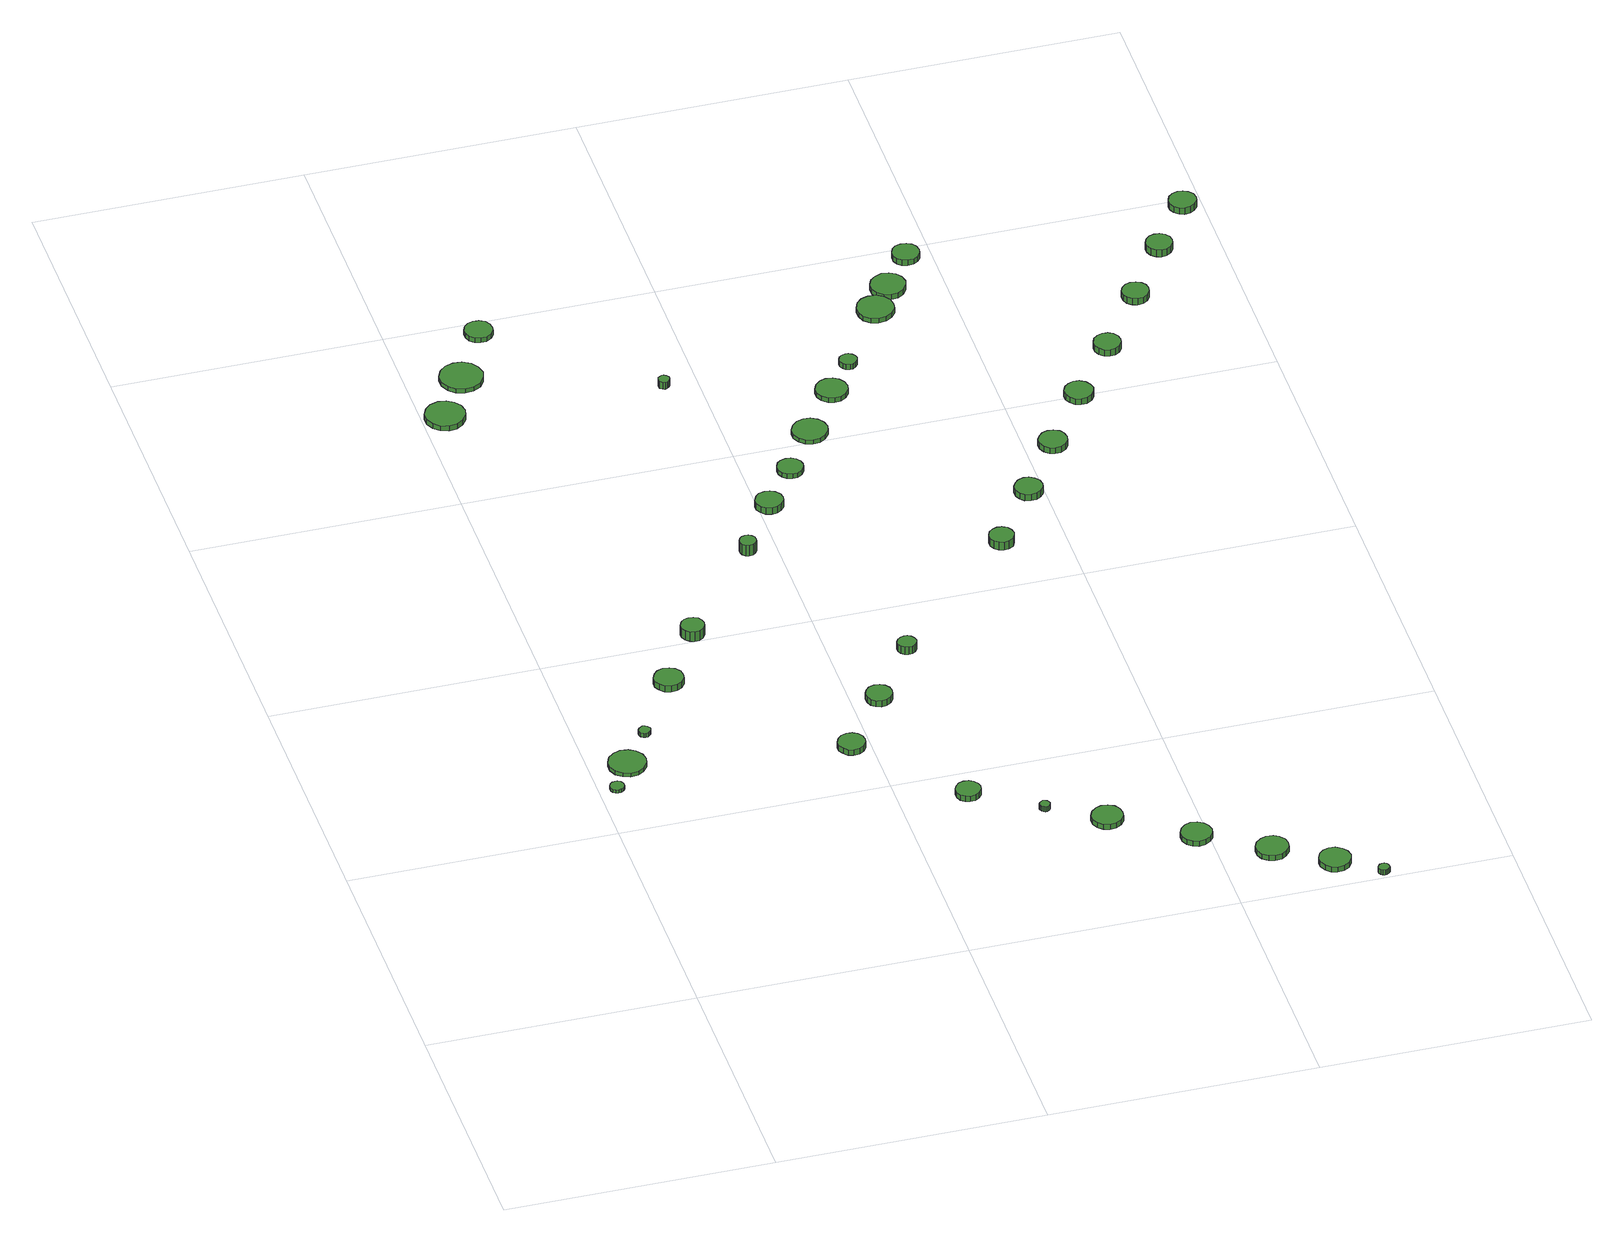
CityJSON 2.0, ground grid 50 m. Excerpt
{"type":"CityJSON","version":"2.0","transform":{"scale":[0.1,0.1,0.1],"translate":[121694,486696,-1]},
"CityObjects":{
"tree1":{"type":"SolitaryVegetationObject","attributes":{"function":"something"},"geometry":[{"type":"MultiSurface","lod":"1","boundaries":[[[0,1,2,3,4,5,6,7,8,9,10,11,12,13,14]],[[15,16,17,18,19,20,21,22,23,24,25,26,27,28,29]],[[0,29,28,1]],[[1,28,27,2]],[[2,27,26,3]],[[3,26,25,4]],[[4,25,24,5]],[[5,24,23,6]],[[6,23,22,7]],[[7,22,21,8]],[[8,21,20,9]],[[9,20,19,10]],[[10,19,18,11]],[[11,18,17,12]],[[12,17,16,13]],[[13,16,15,14]],[[14,15,29,0]]]}]},
"tree2":{"type":"SolitaryVegetationObject","attributes":{"function":"something"},"geometry":[{"type":"MultiSurface","lod":"1","boundaries":[[[30,31,32,33,34,35,36,37,38,39,40,41,42,43,44]],[[45,46,47,48,49,50,51,52,53,54,55,56,57,58,59]],[[30,59,58,31]],[[31,58,57,32]],[[32,57,56,33]],[[33,56,55,34]],[[34,55,54,35]],[[35,54,53,36]],[[36,53,52,37]],[[37,52,51,38]],[[38,51,50,39]],[[39,50,49,40]],[[40,49,48,41]],[[41,48,47,42]],[[42,47,46,43]],[[43,46,45,44]],[[44,45,59,30]]]}]},
"tree3":{"type":"SolitaryVegetationObject","attributes":{"function":"something"},"geometry":[{"type":"MultiSurface","lod":"1","boundaries":[[[60,61,62,63,64,65,66,67,68,69,70,71,72,73,74]],[[75,76,77,78,79,80,81,82,83,84,85,86,87,88,89]],[[60,89,88,61]],[[61,88,87,62]],[[62,87,86,63]],[[63,86,85,64]],[[64,85,84,65]],[[65,84,83,66]],[[66,83,82,67]],[[67,82,81,68]],[[68,81,80,69]],[[69,80,79,70]],[[70,79,78,71]],[[71,78,77,72]],[[72,77,76,73]],[[73,76,75,74]],[[74,75,89,60]]]}]},
"tree4":{"type":"SolitaryVegetationObject","attributes":{"function":"something"},"geometry":[{"type":"MultiSurface","lod":"1","boundaries":[[[90,91,92,93,94,95,96,97,98,99,100,101,102,103,104]],[[105,106,107,108,109,110,111,112,113,114,115,116,117,118,119]],[[90,119,118,91]],[[91,118,117,92]],[[92,117,116,93]],[[93,116,115,94]],[[94,115,114,95]],[[95,114,113,96]],[[96,113,112,97]],[[97,112,111,98]],[[98,111,110,99]],[[99,110,109,100]],[[100,109,108,101]],[[101,108,107,102]],[[102,107,106,103]],[[103,106,105,104]],[[104,105,119,90]]]}]},
"tree5":{"type":"SolitaryVegetationObject","attributes":{"function":"something"},"geometry":[{"type":"MultiSurface","lod":"1","boundaries":[[[120,121,122,123,124,125,126,127,128,129,130,131,132,133,134]],[[135,136,137,138,139,140,141,142,143,144,145,146,147,148,149]],[[120,149,148,121]],[[121,148,147,122]],[[122,147,146,123]],[[123,146,145,124]],[[124,145,144,125]],[[125,144,143,126]],[[126,143,142,127]],[[127,142,141,128]],[[128,141,140,129]],[[129,140,139,130]],[[130,139,138,131]],[[131,138,137,132]],[[132,137,136,133]],[[133,136,135,134]],[[134,135,149,120]]]}]},
"tree6":{"type":"SolitaryVegetationObject","attributes":{"function":"something"},"geometry":[{"type":"MultiSurface","lod":"1","boundaries":[[[150,151,152,153,154,155,156,157,158,159,160,161,162,163,164]],[[165,166,167,168,169,170,171,172,173,174,175,176,177,178,179]],[[150,179,178,151]],[[151,178,177,152]],[[152,177,176,153]],[[153,176,175,154]],[[154,175,174,155]],[[155,174,173,156]],[[156,173,172,157]],[[157,172,171,158]],[[158,171,170,159]],[[159,170,169,160]],[[160,169,168,161]],[[161,168,167,162]],[[162,167,166,163]],[[163,166,165,164]],[[164,165,179,150]]]}]},
"tree7":{"type":"SolitaryVegetationObject","attributes":{"function":"something"},"geometry":[{"type":"MultiSurface","lod":"1","boundaries":[[[180,181,182,183,184,185,186,187,188,189,190,191,192,193,194]],[[195,196,197,198,199,200,201,202,203,204,205,206,207,208,209]],[[180,209,208,181]],[[181,208,207,182]],[[182,207,206,183]],[[183,206,205,184]],[[184,205,204,185]],[[185,204,203,186]],[[186,203,202,187]],[[187,202,201,188]],[[188,201,200,189]],[[189,200,199,190]],[[190,199,198,191]],[[191,198,197,192]],[[192,197,196,193]],[[193,196,195,194]],[[194,195,209,180]]]}]},
"tree8":{"type":"SolitaryVegetationObject","attributes":{"function":"something"},"geometry":[{"type":"MultiSurface","lod":"1","boundaries":[[[210,211,212,213,214,215,216,217,218,219,220,221,222,223,224]],[[225,226,227,228,229,230,231,232,233,234,235,236,237,238,239]],[[210,239,238,211]],[[211,238,237,212]],[[212,237,236,213]],[[213,236,235,214]],[[214,235,234,215]],[[215,234,233,216]],[[216,233,232,217]],[[217,232,231,218]],[[218,231,230,219]],[[219,230,229,220]],[[220,229,228,221]],[[221,228,227,222]],[[222,227,226,223]],[[223,226,225,224]],[[224,225,239,210]]]}]},
"tree9":{"type":"SolitaryVegetationObject","attributes":{"function":"something"},"geometry":[{"type":"MultiSurface","lod":"1","boundaries":[[[240,241,242,243,244,245,246,247,248,249,250,251,252,253,254]],[[255,256,257,258,259,260,261,262,263,264,265,266,267,268,269]],[[240,269,268,241]],[[241,268,267,242]],[[242,267,266,243]],[[243,266,265,244]],[[244,265,264,245]],[[245,264,263,246]],[[246,263,262,247]],[[247,262,261,248]],[[248,261,260,249]],[[249,260,259,250]],[[250,259,258,251]],[[251,258,257,252]],[[252,257,256,253]],[[253,256,255,254]],[[254,255,269,240]]]}]},
"tree10":{"type":"SolitaryVegetationObject","attributes":{"function":"something"},"geometry":[{"type":"MultiSurface","lod":"1","boundaries":[[[270,271,272,273,274,275,276,277,278,279,280,281,282,283,284]],[[285,286,287,288,289,290,291,292,293,294,295,296,297,298,299]],[[270,299,298,271]],[[271,298,297,272]],[[272,297,296,273]],[[273,296,295,274]],[[274,295,294,275]],[[275,294,293,276]],[[276,293,292,277]],[[277,292,291,278]],[[278,291,290,279]],[[279,290,289,280]],[[280,289,288,281]],[[281,288,287,282]],[[282,287,286,283]],[[283,286,285,284]],[[284,285,299,270]]]}]},
"tree11":{"type":"SolitaryVegetationObject","attributes":{"function":"something"},"geometry":[{"type":"MultiSurface","lod":"1","boundaries":[[[300,301,302,303,304,305,306,307,308,309,310,311,312,313,314]],[[315,316,317,318,319,320,321,322,323,324,325,326,327,328,329]],[[300,329,328,301]],[[301,328,327,302]],[[302,327,326,303]],[[303,326,325,304]],[[304,325,324,305]],[[305,324,323,306]],[[306,323,322,307]],[[307,322,321,308]],[[308,321,320,309]],[[309,320,319,310]],[[310,319,318,311]],[[311,318,317,312]],[[312,317,316,313]],[[313,316,315,314]],[[314,315,329,300]]]}]},
"tree12":{"type":"SolitaryVegetationObject","attributes":{"function":"something"},"geometry":[{"type":"MultiSurface","lod":"1","boundaries":[[[330,331,332,333,334,335,336,337,338,339,340,341,342,343,344]],[[345,346,347,348,349,350,351,352,353,354,355,356,357,358,359]],[[330,359,358,331]],[[331,358,357,332]],[[332,357,356,333]],[[333,356,355,334]],[[334,355,354,335]],[[335,354,353,336]],[[336,353,352,337]],[[337,352,351,338]],[[338,351,350,339]],[[339,350,349,340]],[[340,349,348,341]],[[341,348,347,342]],[[342,347,346,343]],[[343,346,345,344]],[[344,345,359,330]]]}]},
"tree13":{"type":"SolitaryVegetationObject","attributes":{"function":"something"},"geometry":[{"type":"MultiSurface","lod":"1","boundaries":[[[360,361,362,363,364,365,366,367,368,369,370,371,372,373,374]],[[375,376,377,378,379,380,381,382,383,384,385,386,387,388,389]],[[360,389,388,361]],[[361,388,387,362]],[[362,387,386,363]],[[363,386,385,364]],[[364,385,384,365]],[[365,384,383,366]],[[366,383,382,367]],[[367,382,381,368]],[[368,381,380,369]],[[369,380,379,370]],[[370,379,378,371]],[[371,378,377,372]],[[372,377,376,373]],[[373,376,375,374]],[[374,375,389,360]]]}]},
"tree14":{"type":"SolitaryVegetationObject","attributes":{"function":"something"},"geometry":[{"type":"MultiSurface","lod":"1","boundaries":[[[390,391,392,393,394,395,396,397,398,399,400,401,402,403,404]],[[405,406,407,408,409,410,411,412,413,414,415,416,417,418,419]],[[390,419,418,391]],[[391,418,417,392]],[[392,417,416,393]],[[393,416,415,394]],[[394,415,414,395]],[[395,414,413,396]],[[396,413,412,397]],[[397,412,411,398]],[[398,411,410,399]],[[399,410,409,400]],[[400,409,408,401]],[[401,408,407,402]],[[402,407,406,403]],[[403,406,405,404]],[[404,405,419,390]]]}]},
"tree15":{"type":"SolitaryVegetationObject","attributes":{"function":"something"},"geometry":[{"type":"MultiSurface","lod":"1","boundaries":[[[420,421,422,423,424,425,426,427,428,429,430,431,432,433,434]],[[435,436,437,438,439,440,441,442,443,444,445,446,447,448,449]],[[420,449,448,421]],[[421,448,447,422]],[[422,447,446,423]],[[423,446,445,424]],[[424,445,444,425]],[[425,444,443,426]],[[426,443,442,427]],[[427,442,441,428]],[[428,441,440,429]],[[429,440,439,430]],[[430,439,438,431]],[[431,438,437,432]],[[432,437,436,433]],[[433,436,435,434]],[[434,435,449,420]]]}]},
"tree16":{"type":"SolitaryVegetationObject","attributes":{"function":"something"},"geometry":[{"type":"MultiSurface","lod":"1","boundaries":[[[450,451,452,453,454,455,456,457,458,459,460,461,462,463,464]],[[465,466,467,468,469,470,471,472,473,474,475,476,477,478,479]],[[450,479,478,451]],[[451,478,477,452]],[[452,477,476,453]],[[453,476,475,454]],[[454,475,474,455]],[[455,474,473,456]],[[456,473,472,457]],[[457,472,471,458]],[[458,471,470,459]],[[459,470,469,460]],[[460,469,468,461]],[[461,468,467,462]],[[462,467,466,463]],[[463,466,465,464]],[[464,465,479,450]]]}]},
"tree17":{"type":"SolitaryVegetationObject","attributes":{"function":"something"},"geometry":[{"type":"MultiSurface","lod":"1","boundaries":[[[480,481,482,483,484,485,486,487,488,489,490,491,492,493,494]],[[495,496,497,498,499,500,501,502,503,504,505,506,507,508,509]],[[480,509,508,481]],[[481,508,507,482]],[[482,507,506,483]],[[483,506,505,484]],[[484,505,504,485]],[[485,504,503,486]],[[486,503,502,487]],[[487,502,501,488]],[[488,501,500,489]],[[489,500,499,490]],[[490,499,498,491]],[[491,498,497,492]],[[492,497,496,493]],[[493,496,495,494]],[[494,495,509,480]]]}]},
"tree18":{"type":"SolitaryVegetationObject","attributes":{"function":"something"}},
"tree19":{"type":"SolitaryVegetationObject","attributes":{"function":"something"},"geometry":[{"type":"MultiSurface","lod":"1","boundaries":[[[510,511,512,513,514,515,516,517,518,519,520,521,522,523,524]],[[525,526,527,528,529,530,531,532,533,534,535,536,537,538,539]],[[510,539,538,511]],[[511,538,537,512]],[[512,537,536,513]],[[513,536,535,514]],[[514,535,534,515]],[[515,534,533,516]],[[516,533,532,517]],[[517,532,531,518]],[[518,531,530,519]],[[519,530,529,520]],[[520,529,528,521]],[[521,528,527,522]],[[522,527,526,523]],[[523,526,525,524]],[[524,525,539,510]]]}]},
"tree20":{"type":"SolitaryVegetationObject","attributes":{"function":"something"},"geometry":[{"type":"MultiSurface","lod":"1","boundaries":[[[540,541,542,543,544,545,546,547,548,549,550,551,552,553,554]],[[555,556,557,558,559,560,561,562,563,564,565,566,567,568,569]],[[540,569,568,541]],[[541,568,567,542]],[[542,567,566,543]],[[543,566,565,544]],[[544,565,564,545]],[[545,564,563,546]],[[546,563,562,547]],[[547,562,561,548]],[[548,561,560,549]],[[549,560,559,550]],[[550,559,558,551]],[[551,558,557,552]],[[552,557,556,553]],[[553,556,555,554]],[[554,555,569,540]]]}]},
"tree21":{"type":"SolitaryVegetationObject","attributes":{"function":"something"}},
"tree22":{"type":"SolitaryVegetationObject","attributes":{"function":"something"},"geometry":[{"type":"MultiSurface","lod":"1","boundaries":[[[570,571,572,573,574,575,576,577,578,579,580,581,582,583,584]],[[585,586,587,588,589,590,591,592,593,594,595,596,597,598,599]],[[570,599,598,571]],[[571,598,597,572]],[[572,597,596,573]],[[573,596,595,574]],[[574,595,594,575]],[[575,594,593,576]],[[576,593,592,577]],[[577,592,591,578]],[[578,591,590,579]],[[579,590,589,580]],[[580,589,588,581]],[[581,588,587,582]],[[582,587,586,583]],[[583,586,585,584]],[[584,585,599,570]]]}]},
"tree23":{"type":"SolitaryVegetationObject","attributes":{"function":"something"}},
"tree24":{"type":"SolitaryVegetationObject","attributes":{"function":"something"},"geometry":[{"type":"MultiSurface","lod":"1","boundaries":[[[600,601,602,603,604,605,606,607,608,609,610,611,612,613,614]],[[615,616,617,618,619,620,621,622,623,624,625,626,627,628,629]],[[600,629,628,601]],[[601,628,627,602]],[[602,627,626,603]],[[603,626,625,604]],[[604,625,624,605]],[[605,624,623,606]],[[606,623,622,607]],[[607,622,621,608]],[[608,621,620,609]],[[609,620,619,610]],[[610,619,618,611]],[[611,618,617,612]],[[612,617,616,613]],[[613,616,615,614]],[[614,615,629,600]]]}]},
"tree25":{"type":"SolitaryVegetationObject","attributes":{"function":"something"},"geometry":[{"type":"MultiSurface","lod":"1","boundaries":[[[630,631,632,633,634,635,636,637,638,639,640,641,642,643,644]],[[645,646,647,648,649,650,651,652,653,654,655,656,657,658,659]],[[630,659,658,631]],[[631,658,657,632]],[[632,657,656,633]],[[633,656,655,634]],[[634,655,654,635]],[[635,654,653,636]],[[636,653,652,637]],[[637,652,651,638]],[[638,651,650,639]],[[639,650,649,640]],[[640,649,648,641]],[[641,648,647,642]],[[642,647,646,643]],[[643,646,645,644]],[[644,645,659,630]]]}]},
"tree26":{"type":"SolitaryVegetationObject","attributes":{"function":"something"},"geometry":[{"type":"MultiSurface","lod":"1","boundaries":[[[660,661,662,663,664,665,666,667,668,669,670,671,672,673,674]],[[675,676,677,678,679,680,681,682,683,684,685,686,687,688,689]],[[660,689,688,661]],[[661,688,687,662]],[[662,687,686,663]],[[663,686,685,664]],[[664,685,684,665]],[[665,684,683,666]],[[666,683,682,667]],[[667,682,681,668]],[[668,681,680,669]],[[669,680,679,670]],[[670,679,678,671]],[[671,678,677,672]],[[672,677,676,673]],[[673,676,675,674]],[[674,675,689,660]]]}]},
"tree27":{"type":"SolitaryVegetationObject","attributes":{"function":"something"},"geometry":[{"type":"MultiSurface","lod":"1","boundaries":[[[690,691,692,693,694,695,696,697,698,699,700,701,702,703,704]],[[705,706,707,708,709,710,711,712,713,714,715,716,717,718,719]],[[690,719,718,691]],[[691,718,717,692]],[[692,717,716,693]],[[693,716,715,694]],[[694,715,714,695]],[[695,714,713,696]],[[696,713,712,697]],[[697,712,711,698]],[[698,711,710,699]],[[699,710,709,700]],[[700,709,708,701]],[[701,708,707,702]],[[702,707,706,703]],[[703,706,705,704]],[[704,705,719,690]]]}]},
"tree28":{"type":"SolitaryVegetationObject","attributes":{"function":"something"},"geometry":[{"type":"MultiSurface","lod":"1","boundaries":[[[720,721,722,723,724,725,726,727,728,729,730,731,732,733,734]],[[735,736,737,738,739,740,741,742,743,744,745,746,747,748,749]],[[720,749,748,721]],[[721,748,747,722]],[[722,747,746,723]],[[723,746,745,724]],[[724,745,744,725]],[[725,744,743,726]],[[726,743,742,727]],[[727,742,741,728]],[[728,741,740,729]],[[729,740,739,730]],[[730,739,738,731]],[[731,738,737,732]],[[732,737,736,733]],[[733,736,735,734]],[[734,735,749,720]]]}]},
"tree29":{"type":"SolitaryVegetationObject","attributes":{"function":"something"},"geometry":[{"type":"MultiSurface","lod":"1","boundaries":[[[750,751,752,753,754,755,756,757,758,759,760,761,762,763,764]],[[765,766,767,768,769,770,771,772,773,774,775,776,777,778,779]],[[750,779,778,751]],[[751,778,777,752]],[[752,777,776,753]],[[753,776,775,754]],[[754,775,774,755]],[[755,774,773,756]],[[756,773,772,757]],[[757,772,771,758]],[[758,771,770,759]],[[759,770,769,760]],[[760,769,768,761]],[[761,768,767,762]],[[762,767,766,763]],[[763,766,765,764]],[[764,765,779,750]]]}]},
"tree30":{"type":"SolitaryVegetationObject","attributes":{"function":"something"},"geometry":[{"type":"MultiSurface","lod":"1","boundaries":[[[780,781,782,783,784,785,786,787,788,789,790,791,792,793,794]],[[795,796,797,798,799,800,801,802,803,804,805,806,807,808,809]],[[780,809,808,781]],[[781,808,807,782]],[[782,807,806,783]],[[783,806,805,784]],[[784,805,804,785]],[[785,804,803,786]],[[786,803,802,787]],[[787,802,801,788]],[[788,801,800,789]],[[789,800,799,790]],[[790,799,798,791]],[[791,798,797,792]],[[792,797,796,793]],[[793,796,795,794]],[[794,795,809,780]]]}]},
"tree31":{"type":"SolitaryVegetationObject","attributes":{"function":"something"},"geometry":[{"type":"MultiSurface","lod":"1","boundaries":[[[810,811,812,813,814,815,816,817,818,819,820,821,822,823,824]],[[825,826,827,828,829,830,831,832,833,834,835,836,837,838,839]],[[810,839,838,811]],[[811,838,837,812]],[[812,837,836,813]],[[813,836,835,814]],[[814,835,834,815]],[[815,834,833,816]],[[816,833,832,817]],[[817,832,831,818]],[[818,831,830,819]],[[819,830,829,820]],[[820,829,828,821]],[[821,828,827,822]],[[822,827,826,823]],[[823,826,825,824]],[[824,825,839,810]]]}]},
"tree32":{"type":"SolitaryVegetationObject","attributes":{"function":"something"},"geometry":[{"type":"MultiSurface","lod":"1","boundaries":[[[840,841,842,843,844,845,846,847,848,849,850,851,852,853,854]],[[855,856,857,858,859,860,861,862,863,864,865,866,867,868,869]],[[840,869,868,841]],[[841,868,867,842]],[[842,867,866,843]],[[843,866,865,844]],[[844,865,864,845]],[[845,864,863,846]],[[846,863,862,847]],[[847,862,861,848]],[[848,861,860,849]],[[849,860,859,850]],[[850,859,858,851]],[[851,858,857,852]],[[852,857,856,853]],[[853,856,855,854]],[[854,855,869,840]]]}]},
"tree33":{"type":"SolitaryVegetationObject","attributes":{"function":"something"},"geometry":[{"type":"MultiSurface","lod":"1","boundaries":[[[870,871,872,873,874,875,876,877,878,879,880,881,882,883,884]],[[885,886,887,888,889,890,891,892,893,894,895,896,897,898,899]],[[870,899,898,871]],[[871,898,897,872]],[[872,897,896,873]],[[873,896,895,874]],[[874,895,894,875]],[[875,894,893,876]],[[876,893,892,877]],[[877,892,891,878]],[[878,891,890,879]],[[879,890,889,880]],[[880,889,888,881]],[[881,888,887,882]],[[882,887,886,883]],[[883,886,885,884]],[[884,885,899,870]]]}]},
"tree34":{"type":"SolitaryVegetationObject","attributes":{"function":"something"},"geometry":[{"type":"MultiSurface","lod":"1","boundaries":[[[900,901,902,903,904,905,906,907,908,909,910,911,912,913,914]],[[915,916,917,918,919,920,921,922,923,924,925,926,927,928,929]],[[900,929,928,901]],[[901,928,927,902]],[[902,927,926,903]],[[903,926,925,904]],[[904,925,924,905]],[[905,924,923,906]],[[906,923,922,907]],[[907,922,921,908]],[[908,921,920,909]],[[909,920,919,910]],[[910,919,918,911]],[[911,918,917,912]],[[912,917,916,913]],[[913,916,915,914]],[[914,915,929,900]]]}]},
"tree35":{"type":"SolitaryVegetationObject","attributes":{"function":"something"},"geometry":[{"type":"MultiSurface","lod":"1","boundaries":[[[930,931,932,933,934,935,936,937,938,939,940,941,942,943,944]],[[945,946,947,948,949,950,951,952,953,954,955,956,957,958,959]],[[930,959,958,931]],[[931,958,957,932]],[[932,957,956,933]],[[933,956,955,934]],[[934,955,954,935]],[[935,954,953,936]],[[936,953,952,937]],[[937,952,951,938]],[[938,951,950,939]],[[939,950,949,940]],[[940,949,948,941]],[[941,948,947,942]],[[942,947,946,943]],[[943,946,945,944]],[[944,945,959,930]]]}]},
"tree36":{"type":"SolitaryVegetationObject","attributes":{"function":"something"},"geometry":[{"type":"MultiSurface","lod":"1","boundaries":[[[960,961,962,963,964,965,966,967,968,969,970,971,972,973,974]],[[975,976,977,978,979,980,981,982,983,984,985,986,987,988,989]],[[960,989,988,961]],[[961,988,987,962]],[[962,987,986,963]],[[963,986,985,964]],[[964,985,984,965]],[[965,984,983,966]],[[966,983,982,967]],[[967,982,981,968]],[[968,981,980,969]],[[969,980,979,970]],[[970,979,978,971]],[[971,978,977,972]],[[972,977,976,973]],[[973,976,975,974]],[[974,975,989,960]]]}]},
"tree37":{"type":"SolitaryVegetationObject","attributes":{"function":"something"},"geometry":[{"type":"MultiSurface","lod":"1","boundaries":[[[990,991,992,993,994,995,996,997,998,999,1000,1001,1002,1003,1004]],[[1005,1006,1007,1008,1009,1010,1011,1012,1013,1014,1015,1016,1017,1018,1019]],[[990,1019,1018,991]],[[991,1018,1017,992]],[[992,1017,1016,993]],[[993,1016,1015,994]],[[994,1015,1014,995]],[[995,1014,1013,996]],[[996,1013,1012,997]],[[997,1012,1011,998]],[[998,1011,1010,999]],[[999,1010,1009,1000]],[[1000,1009,1008,1001]],[[1001,1008,1007,1002]],[[1002,1007,1006,1003]],[[1003,1006,1005,1004]],[[1004,1005,1019,990]]]}]},
"tree38":{"type":"SolitaryVegetationObject","attributes":{"function":"something"},"geometry":[{"type":"MultiSurface","lod":"1","boundaries":[[[1020,1021,1022,1023,1024,1025,1026,1027,1028,1029,1030,1031,1032,1033,1034]],[[1035,1036,1037,1038,1039,1040,1041,1042,1043,1044,1045,1046,1047,1048,1049]],[[1020,1049,1048,1021]],[[1021,1048,1047,1022]],[[1022,1047,1046,1023]],[[1023,1046,1045,1024]],[[1024,1045,1044,1025]],[[1025,1044,1043,1026]],[[1026,1043,1042,1027]],[[1027,1042,1041,1028]],[[1028,1041,1040,1029]],[[1029,1040,1039,1030]],[[1030,1039,1038,1031]],[[1031,1038,1037,1032]],[[1032,1037,1036,1033]],[[1033,1036,1035,1034]],[[1034,1035,1049,1020]]]}]},
"tree39":{"type":"SolitaryVegetationObject","attributes":{"function":"something"},"geometry":[{"type":"MultiSurface","lod":"1","boundaries":[[[1050,1051,1052,1053,1054,1055,1056,1057,1058,1059,1060,1061,1062,1063,1064]],[[1065,1066,1067,1068,1069,1070,1071,1072,1073,1074,1075,1076,1077,1078,1079]],[[1050,1079,1078,1051]],[[1051,1078,1077,1052]],[[1052,1077,1076,1053]],[[1053,1076,1075,1054]],[[1054,1075,1074,1055]],[[1055,1074,1073,1056]],[[1056,1073,1072,1057]],[[1057,1072,1071,1058]],[[1058,1071,1070,1059]],[[1059,1070,1069,1060]],[[1060,1069,1068,1061]],[[1061,1068,1067,1062]],[[1062,1067,1066,1063]],[[1063,1066,1065,1064]],[[1064,1065,1079,1050]]]}]}
},
"vertices":[
[46,622,15],[45,627,15],[42,632,15],[37,635,15],[32,635,15],[27,634,15],[22,630,15],[20,625,15],[20,619,15],[22,614,15],[27,611,15],[32,609,15],[37,610,15],[42,612,15],[45,617,15],[45,617,8],[42,612,8],[37,610,8],[32,609,8],[27,611,8],[22,614,8],[20,619,8],[20,625,8],[22,630,8],[27,634,8],[32,635,8],[37,635,8],[42,632,8],[45,627,8],[46,622,8],
[104,683,16],[101,697,16],[92,709,16],[80,716,16],[65,718,16],[52,713,16],[41,704,16],[35,690,16],[35,676,16],[41,662,16],[52,653,16],[65,648,16],[80,650,16],[92,657,16],[101,669,16],[101,669,8],[92,657,8],[80,650,8],[65,648,8],[52,653,8],[41,662,8],[35,676,8],[35,690,8],[41,704,8],[52,713,8],[65,718,8],[80,716,8],[92,709,8],[101,697,8],[104,683,8],
[135,763,17],[134,767,17],[131,771,17],[127,773,17],[123,774,17],[119,772,17],[115,769,17],[113,765,17],[113,760,17],[115,756,17],[119,753,17],[123,752,17],[127,752,17],[131,755,17],[134,758,17],[134,758,8],[131,755,8],[127,752,8],[123,752,8],[119,753,8],[115,756,8],[113,760,8],[113,765,8],[115,769,8],[119,772,8],[123,774,8],[127,773,8],[131,771,8],[134,767,8],[135,763,8],
[233,894,21],[231,905,21],[224,914,21],[214,919,21],[203,921,21],[192,917,21],[184,909,21],[179,899,21],[179,888,21],[184,878,21],[192,870,21],[203,867,21],[214,868,21],[224,873,21],[231,883,21],[231,883,8],[224,873,8],[214,868,8],[203,867,8],[192,870,8],[184,878,8],[179,888,8],[179,899,8],[184,909,8],[192,917,8],[203,921,8],[214,919,8],[224,914,8],[231,905,8],[233,894,8],
[78,1747,17],[75,1762,17],[66,1774,17],[53,1782,17],[38,1784,17],[23,1779,17],[12,1769,17],[5,1755,17],[5,1739,17],[12,1725,17],[23,1715,17],[38,1710,17],[53,1712,17],[66,1720,17],[75,1732,17],[75,1732,6],[66,1720,6],[53,1712,6],[38,1710,6],[23,1715,6],[12,1725,6],[5,1739,6],[5,1755,6],[12,1769,6],[23,1779,6],[38,1784,6],[53,1782,6],[66,1774,6],[75,1762,6],[78,1747,6],
[308,1020,28],[306,1029,28],[301,1036,28],[293,1040,28],[284,1041,28],[276,1039,28],[269,1033,28],[265,1024,28],[265,1015,28],[269,1007,28],[276,1001,28],[284,998,28],[293,999,28],[301,1004,28],[306,1011,28],[306,1011,7],[301,1004,7],[293,999,7],[284,998,7],[276,1001,7],[269,1007,7],[265,1015,7],[265,1024,7],[269,1033,7],[276,1039,7],[284,1041,7],[293,1040,7],[301,1036,7],[306,1029,7],[308,1020,7],
[490,626,19],[488,636,19],[482,645,19],[473,650,19],[462,651,19],[452,648,19],[445,641,19],[440,631,19],[440,621,19],[445,611,19],[452,604,19],[462,601,19],[473,602,19],[482,607,19],[488,616,19],[488,616,7],[482,607,7],[473,602,7],[462,601,7],[452,604,7],[445,611,7],[440,621,7],[440,631,7],[445,641,7],[452,648,7],[462,651,7],[473,650,7],[482,645,7],[488,636,7],[490,626,7],
[140,1848,15],[136,1864,15],[127,1877,15],[112,1886,15],[96,1887,15],[80,1882,15],[68,1871,15],[61,1856,15],[61,1840,15],[68,1824,15],[80,1813,15],[96,1808,15],[112,1810,15],[127,1818,15],[136,1832,15],[136,1832,6],[127,1818,6],[112,1810,6],[96,1808,6],[80,1813,6],[68,1824,6],[61,1840,6],[61,1856,6],[68,1871,6],[80,1882,6],[96,1887,6],[112,1886,6],[127,1877,6],[136,1864,6],[140,1848,6],
[648,437,19],[646,446,19],[640,454,19],[632,459,19],[622,460,19],[613,457,19],[606,450,19],[602,442,19],[602,432,19],[606,423,19],[613,417,19],[622,414,19],[632,415,19],[640,420,19],[646,427,19],[646,427,7],[640,420,7],[632,415,7],[622,414,7],[613,417,7],[606,423,7],[602,432,7],[602,442,7],[606,450,7],[613,457,7],[622,460,7],[632,459,7],[640,454,7],[646,446,7],[648,437,7],
[192,1968,16],[190,1978,16],[184,1987,16],[174,1992,16],[163,1993,16],[153,1990,16],[145,1983,16],[141,1973,16],[141,1962,16],[145,1952,16],[153,1945,16],[163,1942,16],[174,1943,16],[184,1948,16],[190,1957,16],[190,1957,6],[184,1948,6],[174,1943,6],[163,1942,6],[153,1945,6],[145,1952,6],[141,1962,6],[141,1973,6],[145,1983,6],[153,1990,6],[163,1993,6],[174,1992,6],[184,1987,6],[190,1978,6],[192,1968,6],
[575,748,20],[573,758,20],[567,766,20],[558,771,20],[548,772,20],[538,769,20],[531,762,20],[527,753,20],[527,743,20],[531,733,20],[538,727,20],[548,723,20],[558,725,20],[567,730,20],[573,738,20],[573,738,7],[567,730,7],[558,725,7],[548,723,7],[538,727,7],[531,733,7],[527,743,7],[527,753,7],[531,762,7],[538,769,7],[548,772,7],[558,771,7],[567,766,7],[573,758,7],[575,748,7],
[463,1227,30],[462,1233,30],[458,1238,30],[453,1242,30],[446,1242,30],[440,1240,30],[435,1236,30],[433,1230,30],[433,1224,30],[435,1218,30],[440,1213,30],[446,1211,30],[453,1212,30],[458,1215,30],[462,1221,30],[462,1221,7],[458,1215,7],[453,1212,7],[446,1211,7],[440,1213,7],[435,1218,7],[433,1224,7],[433,1230,7],[435,1236,7],[440,1240,7],[446,1242,7],[453,1242,7],[458,1238,7],[462,1233,7],[463,1227,7],
[752,357,19],[751,361,19],[749,364,19],[745,366,19],[741,367,19],[738,365,19],[735,363,19],[733,359,19],[733,355,19],[735,351,19],[738,349,19],[741,347,19],[745,348,19],[749,350,19],[751,353,19],[751,353,8],[749,350,8],[745,348,8],[741,347,8],[738,349,8],[735,351,8],[733,355,8],[733,359,8],[735,363,8],[738,365,8],[741,367,8],[745,366,8],[749,364,8],[751,361,8],[752,357,8],
[656,874,23],[654,881,23],[650,887,23],[644,891,23],[637,891,23],[630,889,23],[624,884,23],[621,878,23],[621,870,23],[624,864,23],[630,859,23],[637,857,23],[644,857,23],[650,861,23],[654,867,23],[654,867,7],[650,861,7],[644,857,7],[637,857,7],[630,859,7],[624,864,7],[621,870,7],[621,878,7],[624,884,7],[630,889,7],[637,891,7],[644,891,7],[650,887,7],[654,881,7],[656,874,7],
[546,1342,21],[544,1352,21],[537,1361,21],[528,1366,21],[518,1367,21],[507,1364,21],[500,1357,21],[495,1347,21],[495,1337,21],[500,1327,21],[507,1320,21],[518,1317,21],[528,1318,21],[537,1323,21],[544,1332,21],[544,1332,7],[537,1323,7],[528,1318,7],[518,1317,7],[507,1320,7],[500,1327,7],[495,1337,7],[495,1347,7],[500,1357,7],[507,1364,7],[518,1367,7],[528,1366,7],[537,1361,7],[544,1352,7],[546,1342,7],
[868,295,19],[866,307,19],[859,317,19],[848,323,19],[836,324,19],[825,320,19],[816,312,19],[811,301,19],[811,289,19],[816,278,19],[825,270,19],[836,266,19],[848,268,19],[859,274,19],[866,283,19],[866,283,8],[859,274,8],[848,268,8],[836,266,8],[825,270,8],[816,278,8],[811,289,8],[811,301,8],[816,312,8],[825,320,8],[836,324,8],[848,323,8],[859,317,8],[866,307,8],[868,295,8],
[450,1732,21],[449,1736,21],[446,1740,21],[442,1742,21],[438,1743,21],[434,1741,21],[430,1738,21],[429,1734,21],[429,1730,21],[430,1726,21],[434,1723,21],[438,1721,21],[442,1722,21],[446,1724,21],[449,1728,21],[449,1728,6],[446,1724,6],[442,1722,6],[438,1721,6],[434,1723,6],[430,1726,6],[429,1730,6],[429,1734,6],[430,1738,6],[434,1741,6],[438,1743,6],[442,1742,6],[446,1740,6],[449,1736,6],[450,1732,6],
[608,1431,17],[606,1440,17],[600,1448,17],[592,1453,17],[582,1454,17],[572,1451,17],[565,1445,17],[561,1436,17],[561,1426,17],[565,1417,17],[572,1410,17],[582,1407,17],[592,1408,17],[600,1413,17],[606,1421,17],[606,1421,7],[600,1413,7],[592,1408,7],[582,1407,7],[572,1410,7],[565,1417,7],[561,1426,7],[561,1436,7],[565,1445,7],[572,1451,7],[582,1454,7],[592,1453,7],[600,1448,7],[606,1440,7],[608,1431,7],
[1006,204,19],[1003,216,19],[996,225,19],[986,231,19],[974,233,19],[963,229,19],[954,221,19],[949,210,19],[949,198,19],[954,187,19],[963,179,19],[974,175,19],[986,177,19],[996,183,19],[1003,192,19],[1003,192,8],[996,183,8],[986,177,8],[974,175,8],[963,179,8],[954,187,8],[949,198,8],[949,210,8],[954,221,8],[963,229,8],[974,233,8],[986,231,8],[996,225,8],[1003,216,8],[1006,204,8],
[681,1527,15],[678,1540,15],[670,1551,15],[658,1558,15],[645,1559,15],[632,1555,15],[622,1546,15],[616,1534,15],[616,1520,15],[622,1508,15],[632,1499,15],[645,1495,15],[658,1496,15],[670,1503,15],[678,1514,15],[678,1514,6],[670,1503,6],[658,1496,6],[645,1495,6],[632,1499,6],[622,1508,6],[616,1520,6],[616,1534,6],[622,1546,6],[632,1555,6],[645,1559,6],[658,1558,6],[670,1551,6],[678,1540,6],[681,1527,6],
[1124,128,19],[1122,140,19],[1114,150,19],[1104,156,19],[1091,157,19],[1080,153,19],[1070,145,19],[1065,134,19],[1065,121,19],[1070,110,19],[1080,102,19],[1091,98,19],[1104,99,19],[1114,106,19],[1122,116,19],[1122,116,8],[1114,106,8],[1104,99,8],[1091,98,8],[1080,102,8],[1070,110,8],[1065,121,8],[1065,134,8],[1070,145,8],[1080,153,8],[1091,157,8],[1104,156,8],[1114,150,8],[1122,140,8],[1124,128,8],
[748,1630,16],[745,1642,16],[738,1652,16],[728,1658,16],[715,1660,16],[704,1656,16],[694,1647,16],[689,1636,16],[689,1624,16],[694,1613,16],[704,1604,16],[715,1601,16],[728,1602,16],[738,1608,16],[745,1618,16],[745,1618,6],[738,1608,6],[728,1602,6],[715,1601,6],[704,1604,6],[694,1613,6],[689,1624,6],[689,1636,6],[694,1647,6],[704,1656,6],[715,1660,6],[728,1658,6],[738,1652,6],[745,1642,6],[748,1630,6],
[1221,65,19],[1218,77,19],[1211,86,19],[1200,93,19],[1188,94,19],[1177,90,19],[1168,82,19],[1163,71,19],[1163,59,19],[1168,47,19],[1177,39,19],[1188,35,19],[1200,37,19],[1211,43,19],[1218,53,19],[1218,53,8],[1211,43,8],[1200,37,8],[1188,35,8],[1177,39,8],[1168,47,8],[1163,59,8],[1163,71,8],[1168,82,8],[1177,90,8],[1188,94,8],[1200,93,8],[1211,86,8],[1218,77,8],[1221,65,8],
[908,1126,24],[906,1135,24],[901,1143,24],[892,1148,24],[883,1149,24],[874,1146,24],[866,1140,24],[863,1131,24],[863,1121,24],[866,1112,24],[874,1106,24],[883,1103,24],[892,1104,24],[901,1109,24],[906,1117,24],[906,1117,7],[901,1109,7],[892,1104,7],[883,1103,7],[874,1106,7],[866,1112,7],[863,1121,7],[863,1131,7],[866,1140,7],[874,1146,7],[883,1149,7],[892,1148,7],[901,1143,7],[906,1135,7],[908,1126,7],
[1277,14,19],[1277,18,19],[1274,22,19],[1270,24,19],[1266,24,19],[1262,23,19],[1259,20,19],[1257,16,19],[1257,12,19],[1259,8,19],[1262,5,19],[1266,4,19],[1270,4,19],[1274,7,19],[1277,10,19],[1277,10,8],[1274,7,8],[1270,4,8],[1266,4,8],[1262,5,8],[1259,8,8],[1257,12,8],[1257,16,8],[1259,20,8],[1262,23,8],[1266,24,8],[1270,24,8],[1274,22,8],[1277,18,8],[1277,14,8],
[786,1702,17],[784,1709,17],[780,1714,17],[774,1718,17],[768,1718,17],[761,1716,17],[756,1712,17],[753,1705,17],[753,1699,17],[756,1692,17],[761,1688,17],[768,1686,17],[774,1686,17],[780,1690,17],[784,1695,17],[784,1695,6],[780,1690,6],[774,1686,6],[768,1686,6],[761,1688,6],[756,1692,6],[753,1699,6],[753,1705,6],[756,1712,6],[761,1716,6],[768,1718,6],[774,1718,6],[780,1714,6],[784,1709,6],[786,1702,6],
[997,1253,21],[995,1264,21],[988,1272,21],[979,1278,21],[969,1279,21],[958,1275,21],[951,1268,21],[946,1259,21],[946,1248,21],[951,1238,21],[958,1231,21],[969,1228,21],[979,1229,21],[988,1234,21],[995,1243,21],[995,1243,7],[988,1234,7],[979,1229,7],[969,1228,7],[958,1231,7],[951,1238,7],[946,1248,7],[946,1259,7],[951,1268,7],[958,1275,7],[969,1279,7],[979,1278,7],[988,1272,7],[995,1264,7],[997,1253,7],
[892,1836,16],[889,1850,16],[881,1861,16],[869,1869,16],[854,1870,16],[841,1866,16],[830,1856,16],[825,1843,16],[825,1829,16],[830,1816,16],[841,1806,16],[854,1802,16],[869,1804,16],[881,1811,16],[889,1822,16],[889,1822,6],[881,1811,6],[869,1804,6],[854,1802,6],[841,1806,6],[830,1816,6],[825,1829,6],[825,1843,6],[830,1856,6],[841,1866,6],[854,1870,6],[869,1869,6],[881,1861,6],[889,1850,6],[892,1836,6],
[1077,1374,20],[1075,1385,20],[1069,1394,20],[1059,1399,20],[1048,1400,20],[1038,1397,20],[1030,1389,20],[1025,1380,20],[1025,1369,20],[1030,1359,20],[1038,1351,20],[1048,1348,20],[1059,1349,20],[1069,1355,20],[1075,1363,20],[1075,1363,7],[1069,1355,7],[1059,1349,7],[1048,1348,7],[1038,1351,7],[1030,1359,7],[1025,1369,7],[1025,1380,7],[1030,1389,7],[1038,1397,7],[1048,1400,7],[1059,1399,7],[1069,1394,7],[1075,1385,7],[1077,1374,7],
[930,1894,17],[927,1907,17],[919,1918,17],[908,1924,17],[895,1926,17],[882,1921,17],[872,1913,17],[866,1900,17],[866,1887,17],[872,1875,17],[882,1866,17],[895,1862,17],[908,1863,17],[919,1870,17],[927,1881,17],[927,1881,6],[919,1870,6],[908,1863,6],[895,1862,6],[882,1866,6],[872,1875,6],[866,1887,6],[866,1900,6],[872,1913,6],[882,1921,6],[895,1926,6],[908,1924,6],[919,1918,6],[927,1907,6],[930,1894,6],
[978,1973,18],[976,1984,18],[970,1992,18],[961,1997,18],[950,1998,18],[940,1995,18],[933,1988,18],[929,1979,18],[929,1968,18],[933,1959,18],[940,1952,18],[950,1949,18],[961,1950,18],[970,1955,18],[976,1963,18],[976,1963,6],[970,1955,6],[961,1950,6],[950,1949,6],[940,1952,6],[933,1959,6],[929,1968,6],[929,1979,6],[933,1988,6],[940,1995,6],[950,1998,6],[961,1997,6],[970,1992,6],[976,1984,6],[978,1973,6],
[1162,1500,19],[1159,1511,19],[1153,1520,19],[1143,1526,19],[1132,1527,19],[1122,1523,19],[1114,1516,19],[1109,1506,19],[1109,1495,19],[1114,1485,19],[1122,1477,19],[1132,1474,19],[1143,1475,19],[1153,1481,19],[1159,1490,19],[1159,1490,6],[1153,1481,6],[1143,1475,6],[1132,1474,6],[1122,1477,6],[1114,1485,6],[1109,1495,6],[1109,1506,6],[1114,1516,6],[1122,1523,6],[1132,1527,6],[1143,1526,6],[1153,1520,6],[1159,1511,6],[1162,1500,6],
[1247,1621,20],[1245,1631,20],[1239,1640,20],[1230,1645,20],[1220,1646,20],[1210,1643,20],[1202,1636,20],[1198,1626,20],[1198,1616,20],[1202,1606,20],[1210,1599,20],[1220,1596,20],[1230,1597,20],[1239,1602,20],[1245,1611,20],[1245,1611,6],[1239,1602,6],[1230,1597,6],[1220,1596,6],[1210,1599,6],[1202,1606,6],[1198,1616,6],[1198,1626,6],[1202,1636,6],[1210,1643,6],[1220,1646,6],[1230,1645,6],[1239,1640,6],[1245,1631,6],[1247,1621,6],
[1336,1751,20],[1334,1761,20],[1328,1769,20],[1319,1774,20],[1308,1775,20],[1299,1772,20],[1291,1765,20],[1287,1756,20],[1287,1745,20],[1291,1736,20],[1299,1729,20],[1308,1726,20],[1319,1727,20],[1328,1732,20],[1334,1741,20],[1334,1741,6],[1328,1732,6],[1319,1727,6],[1308,1726,6],[1299,1729,6],[1291,1736,6],[1287,1745,6],[1287,1756,6],[1291,1765,6],[1299,1772,6],[1308,1775,6],[1319,1774,6],[1328,1769,6],[1334,1761,6],[1336,1751,6],
[1415,1875,20],[1413,1885,20],[1407,1893,20],[1398,1898,20],[1388,1899,20],[1379,1896,20],[1371,1889,20],[1367,1880,20],[1367,1870,20],[1371,1860,20],[1379,1853,20],[1388,1850,20],[1398,1851,20],[1407,1856,20],[1413,1865,20],[1413,1865,5],[1407,1856,5],[1398,1851,5],[1388,1850,5],[1379,1853,5],[1371,1860,5],[1367,1870,5],[1367,1880,5],[1371,1889,5],[1379,1896,5],[1388,1899,5],[1398,1898,5],[1407,1893,5],[1413,1885,5],[1415,1875,5],
[1490,1982,20],[1488,1993,20],[1481,2001,20],[1472,2006,20],[1462,2007,20],[1452,2004,20],[1444,1997,20],[1440,1987,20],[1440,1977,20],[1444,1967,20],[1452,1960,20],[1462,1957,20],[1472,1958,20],[1481,1963,20],[1488,1972,20],[1488,1972,6],[1481,1963,6],[1472,1958,6],[1462,1957,6],[1452,1960,6],[1444,1967,6],[1440,1977,6],[1440,1987,6],[1444,1997,6],[1452,2004,6],[1462,2007,6],[1472,2006,6],[1481,2001,6],[1488,1993,6],[1490,1982,6]
]}
